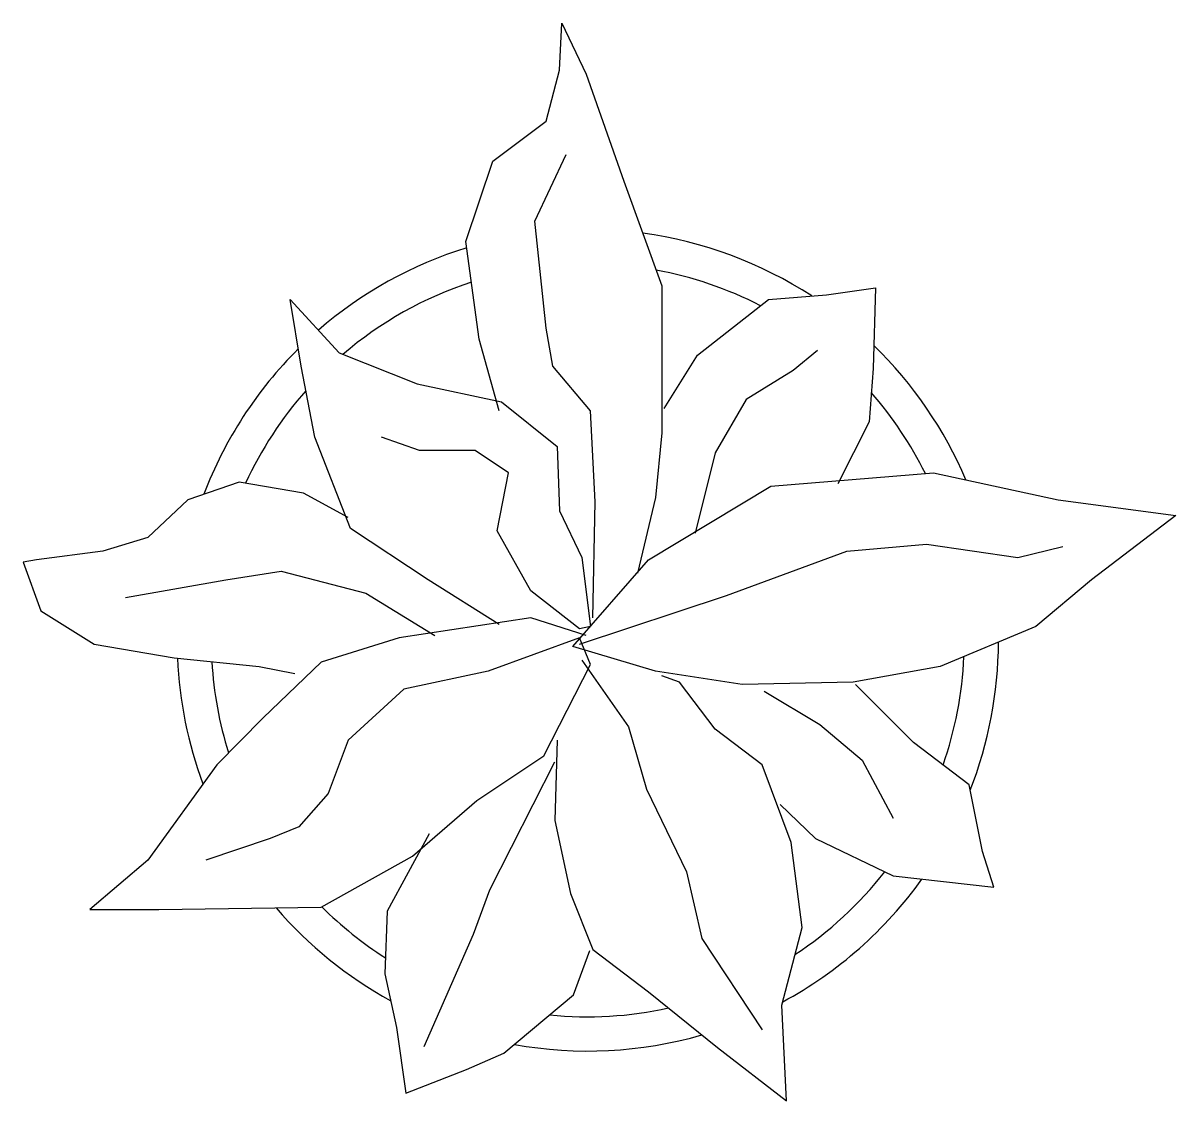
# Model space of a CAD drawing. Header units: inches. Extents: x 327481 to 195042051, y -335014 to 44773228.
# Drawn here: x 366545.07 to 366566.05, y -329141.66 to -329122.04 of the extents above; entities that cross this region are included whole.
import ezdxf

# ---------------------------------------------------------------- set-up
doc = ezdxf.new("R2010")
doc.units = ezdxf.units.IN
doc.header["$MEASUREMENT"] = 0
doc.layers.add('CAY', color=94, linetype='Continuous')
doc.styles.add('ATT', font='romans.shx')

# ---------------------------------------------------------------- blocks, each defined once
blk = doc.blocks.new('12PPLT12')
at = {"color": 0, "linetype": 'ByBlock'}
for p, q in [((-0.0344, 0.6941), (-0.0316, 0.7514)), ((-0.0316, 0.7514), (-0.0021, 0.6891)), ((-0.0505, 0.6319), (-0.0344, 0.6941)), ((-0.0021, 0.6891), (0.044, 0.559)), ((-0.1155, 0.5834), (-0.0505, 0.6319)), ((-0.0643, 0.5101), (-0.0261, 0.5913)), ((-0.1483, 0.4856), (-0.1155, 0.5834)), ((0.044, 0.559), (0.0902, 0.4316)), ((-0.0505, 0.38), (-0.0643, 0.5101)), ((-0.1321, 0.3666), (-0.1483, 0.4856)), ((0.0902, 0.4316), (0.0902, 0.3393)), ((0.2908, 0.4206), (0.3503, 0.4289)), ((0.3503, 0.4289), (0.3475, 0.331)), ((-0.3489, 0.3338), (-0.3623, 0.415)), ((-0.3623, 0.415), (-0.3028, 0.35)), ((0.1335, 0.3472), (0.2202, 0.415)), ((0.2202, 0.415), (0.2908, 0.4206)), ((-0.0427, 0.3338), (-0.0505, 0.38)), ((-0.1077, 0.2794), (-0.1321, 0.3666)), ((0.2797, 0.3527), (0.2502, 0.3283)), ((-0.3028, 0.35), (-0.2078, 0.3121)), ((0.0902, 0.3393), (0.0902, 0.2526)), ((0.0929, 0.2821), (0.1335, 0.3472)), ((-0.3323, 0.2471), (-0.3489, 0.3338)), ((0.0035, 0.2794), (-0.0427, 0.3338)), ((0.2502, 0.3283), (0.193, 0.2932)), ((0.3475, 0.331), (0.3424, 0.266)), ((-0.2078, 0.3121), (-0.1049, 0.2904)), ((-0.1049, 0.2904), (-0.0371, 0.236)), ((0.193, 0.2932), (0.1552, 0.2282)), ((0.009, 0.1686), (0.0035, 0.2794)), ((0.0902, 0.2526), (0.0823, 0.1737)), ((0.3424, 0.266), (0.3042, 0.1903)), ((-0.2889, 0.1359), (-0.3323, 0.2471)), ((-0.205, 0.2309), (-0.2511, 0.2471)), ((-0.1372, 0.2309), (-0.205, 0.2309)), ((-0.0966, 0.2037), (-0.1372, 0.2309)), ((-0.0371, 0.236), (-0.0344, 0.1576)), ((0.1552, 0.2282), (0.1307, 0.1303)), ((-0.1104, 0.1331), (-0.0966, 0.2037)), ((0.223, 0.1876), (0.4208, 0.2037)), ((0.4208, 0.2037), (0.5726, 0.171)), ((-0.4245, 0.1926), (-0.4868, 0.171)), ((-0.3461, 0.1793), (-0.4245, 0.1926)), ((0.074, 0.0981), (0.223, 0.1876)), ((-0.4868, 0.171), (-0.5357, 0.1253)), ((-0.2917, 0.1493), (-0.3461, 0.1793)), ((0.0062, 0.0275), (0.009, 0.1686)), ((0.0823, 0.1737), (0.0606, 0.0819)), ((0.5726, 0.171), (0.716, 0.152)), ((-0.0344, 0.1576), (-0.0071, 0.1008)), ((0.716, 0.152), (0.6131, 0.0736)), ((-0.1944, 0.0736), (-0.2889, 0.1359)), ((-0.0694, 0.0602), (-0.1104, 0.1331)), ((-0.5357, 0.1253), (-0.5901, 0.1087)), ((0.3152, 0.1087), (0.4125, 0.117)), ((0.4125, 0.117), (0.5237, 0.1008)), ((0.5237, 0.1008), (0.5781, 0.1142)), ((-0.5901, 0.1087), (-0.6712, 0.0981)), ((-0.0071, 0.1008), (0.0035, 0.0169)), ((0.169, 0.0547), (0.3152, 0.1087)), ((-0.6712, 0.0981), (-0.6874, 0.0953)), ((-0.6874, 0.0953), (-0.6657, 0.0358)), ((-0.4407, 0.0736), (-0.3733, 0.0842)), ((-0.3733, 0.0842), (-0.27, 0.0575)), ((-0.0182, -0.0076), (0.074, 0.0981)), ((-0.5629, 0.0519), (-0.4407, 0.0736)), ((-0.1077, 0.0192), (-0.1944, 0.0736)), ((0.6131, 0.0736), (0.5453, 0.0169)), ((-0.27, 0.0575), (-0.1861, 0.0058)), ((-0.0099, 0.0141), (-0.0694, 0.0602)), ((-0.0099, -0.0048), (0.169, 0.0547)), ((-0.6657, 0.0358), (-0.6007, -0.0048)), ((-0.0694, 0.0275), (-0.2294, 0.003)), ((-0.0021, 0.0058), (-0.0694, 0.0275)), ((0.0035, 0.0169), (-0.0099, 0.0141)), ((0.5453, 0.0169), (0.4291, -0.0321)), ((-0.2294, 0.003), (-0.3244, -0.0265)), ((-0.0099, 0.003), (-0.1211, -0.0376)), ((0.0035, -0.0293), (-0.0099, 0.003)), ((-0.6007, -0.0048), (-0.5034, -0.0214)), ((0.0823, -0.0376), (-0.0182, -0.0076)), ((-0.5034, -0.0214), (-0.4001, -0.0321)), ((-0.3244, -0.0265), (-0.395, -0.0943)), ((-0.0071, -0.0242), (0.0496, -0.1054)), ((-0.4001, -0.0321), (-0.3567, -0.0404)), ((-0.1211, -0.0376), (-0.2239, -0.0593)), ((-0.0533, -0.1405), (0.0035, -0.0293)), ((0.1879, -0.0537), (0.0823, -0.0376)), ((0.4291, -0.0321), (0.3231, -0.051)), ((0.1118, -0.051), (0.0902, -0.0431)), ((0.1552, -0.1082), (0.1118, -0.051)), ((0.3231, -0.051), (0.1879, -0.0537)), ((0.3964, -0.1243), (0.3258, -0.0537)), ((-0.2239, -0.0593), (-0.2917, -0.1216)), ((0.2147, -0.062), (0.2825, -0.1026)), ((-0.395, -0.0943), (-0.4517, -0.1515)), ((0.0496, -0.1054), (0.0713, -0.1811)), ((0.2124, -0.1515), (0.1552, -0.1082)), ((0.2825, -0.1026), (0.3341, -0.146)), ((-0.2917, -0.1216), (-0.3161, -0.1866)), ((-0.0371, -0.1216), (-0.0399, -0.2194)), ((0.4642, -0.176), (0.3964, -0.1243)), ((-0.4517, -0.1515), (-0.5357, -0.2678)), ((-0.1349, -0.1949), (-0.0533, -0.1405)), ((-0.1192, -0.3038), (-0.0399, -0.1479)), ((0.2474, -0.2461), (0.2124, -0.1515)), ((0.3341, -0.146), (0.3719, -0.2166)), ((0.0713, -0.1811), (0.1201, -0.2817)), ((0.4803, -0.2572), (0.4642, -0.176)), ((-0.3161, -0.1866), (-0.3516, -0.2272)), ((-0.2133, -0.2627), (-0.1349, -0.1949)), ((0.2341, -0.2), (0.2774, -0.2411)), ((-0.0399, -0.2194), (-0.021, -0.3084)), ((-0.3516, -0.2272), (-0.3867, -0.2411)), ((-0.193, -0.2355), (-0.2442, -0.3296)), ((-0.3867, -0.2411), (-0.4651, -0.2678)), ((0.2608, -0.3495), (0.2474, -0.2461)), ((0.2774, -0.2411), (0.3719, -0.2867)), ((-0.3244, -0.325), (-0.2133, -0.2627)), ((0.4942, -0.3006), (0.4803, -0.2572)), ((-0.5357, -0.2678), (-0.6062, -0.3278)), ((0.1201, -0.2817), (0.139, -0.3629)), ((0.3719, -0.2867), (0.4942, -0.3006)), ((-0.139, -0.3578), (-0.1192, -0.3038)), ((-0.021, -0.3084), (0.0062, -0.3762)), ((-0.6062, -0.3278), (-0.5223, -0.3278)), ((-0.5223, -0.3278), (-0.3244, -0.325)), ((-0.2442, -0.3296), (-0.247, -0.4062)), ((0.2364, -0.4441), (0.2608, -0.3495)), ((-0.199, -0.4943), (-0.139, -0.3578)), ((0.139, -0.3629), (0.2124, -0.474)), ((-0.0173, -0.4316), (0.0025, -0.3776)), ((0.0062, -0.3762), (0.074, -0.4279)), ((-0.247, -0.4062), (-0.2327, -0.4713)), ((-0.1021, -0.5026), (-0.0173, -0.4316)), ((0.074, -0.4279), (0.158, -0.4957)), ((0.2419, -0.5608), (0.2364, -0.4441)), ((-0.2327, -0.4713), (-0.2216, -0.5511)), ((-0.1478, -0.5225), (-0.1021, -0.5026)), ((0.158, -0.4957), (0.2419, -0.5608)), ((-0.2216, -0.5511), (-0.1478, -0.5225))]:
    blk.add_line(p, q, dxfattribs=at)
for radius, start, end in [(0.5, 56.9563, 82.295), (0.5, 107.123, 130.9816), (0.4583, 62.6899, 79.5345), (0.4583, 107.9864, 130.5771), (0.5, 134.8021, 159.1804), (0.5, 22.9768, 45.8473), (0.4583, 138.4756, 155.3347), (0.4583, 26.2761, 41.1349), (0.5, 338.5862, 359.7442), (0.5, 182.503, 200.4563), (0.4583, 183.2699, 197.4002), (0.4583, 340.6559, 357.5057), (0.5, 298.3455, 324.4541), (0.4583, 303.3868, 322.0756), (0.5, 220.6606, 241.3393), (0.4583, 225.0835, 237.5023), (0.4583, 264.1886, 282.4028), (0.5, 259.7038, 286.1281)]:
    blk.add_arc((0, 0), radius, start, end, dxfattribs=at)
at = {"color": 0, "linetype": 'ByBlock', "style": 'ATT'}
for tag, p, flags in [('ITEM', (-1, -3.25), 3), ('ROOM_NUMBER', (-1, -4.5833), 1)]:
    blk.add_attdef(tag, p, '', height=1, dxfattribs=dict(at, flags=flags))

msp = doc.modelspace()

# ---------------------------------------------------------------- block references
at = {"layer": 'CAY', "xscale": 14.9469131396474, "yscale": 14.9469131396474, "zscale": 14.9469131396474}
msp.add_blockref('12PPLT12', (366555.347, -329133.275), dxfattribs=at)

doc.saveas('drawing.dxf')
